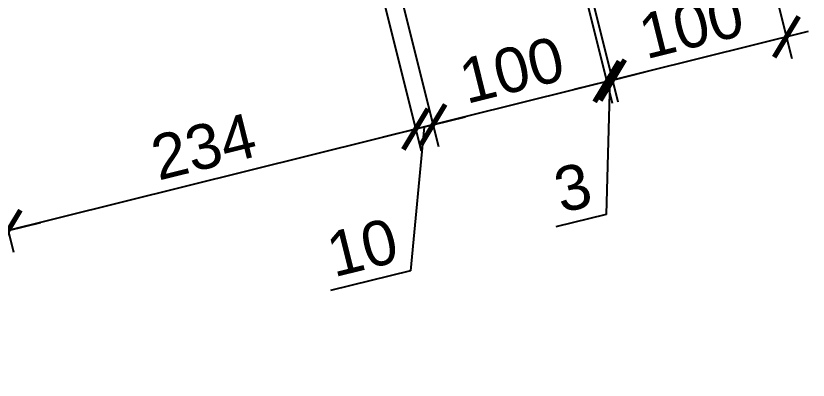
# Model space of a CAD drawing. Header units: inches. Extents: x 122939 to 389145, y 29603 to 574065.
# Drawn here: x 328521 to 328963.3, y 501222.7 to 501426 of the extents above; entities that cross this region are included whole.
import ezdxf

# ---------------------------------------------------------------- set-up
doc = ezdxf.new("R2010")
doc.units = ezdxf.units.IN
doc.header["$MEASUREMENT"] = 0
doc.layers.add('DETAIL', color=1, linetype='Continuous')
doc.styles.add('DA-dim', font='arial.ttf')
doc.dimstyles.new('DA-10', dxfattribs={"dimtxt": 25, "dimasz": 18.75, "dimexe": 12.5, "dimexo": 37.5, "dimgap": 6.25, "dimtad": 1, "dimdec": 0, "dimdsep": 46, "dimtxsty": 'DA-dim', "dimblk": 'ARCHTICK', "dimcen": 0, "dimdle": 12.5, "dimadec": 0, "dimazin": 0, "dimtfac": 1, "dimtdec": 0, "dimtix": 1, "dimtmove": 2, "dimatfit": 3, "dimfxl": 1, "dimarcsym": 0})

# ---------------------------------------------------------------- blocks, each defined once
blk = doc.blocks.new('_ARCHTICK')
at = {"color": 0, "linetype": 'ByBlock', "const_width": 0.15}
blk.add_lwpolyline([(-0.5, -0.5), (0.5, 0.5)], dxfattribs=at)
blk = doc.blocks.new('*D699')
at = {"layer": 'Defpoints', "color": 0, "transparency": 16777216}
for p in [(328901.3004619242, 501614.616833042), (328804.2587857726, 501590.473239901), (328854.0940923798, 501390.1691967634)]:
    blk.add_point(p, dxfattribs=at)
at = {"layer": 'DETAIL', "color": 0, "lineweight": -2, "transparency": 16777216}
for p, q in [((328910.3543840384, 501578.226223067), (328954.1536930179, 501402.1827857429)), ((328813.3127078868, 501554.082629926), (328857.1120664179, 501378.0389934384)), ((328963.2659223048, 501417.330963106), (328841.9638890548, 501387.1512227253))]:
    blk.add_line(p, q, dxfattribs=at)
at = {"layer": 'DETAIL', "color": 0, "lineweight": -2, "transparency": 16777216, "xscale": 18.75, "yscale": 18.75, "zscale": 18.75}
for p, rotation in [((328951.1357189799, 501414.3129890679), 13.97142328762972), ((328854.0940923798, 501390.1691967634), 193.9714232876297)]:
    blk.add_blockref('_ARCHTICK', p, dxfattribs=dict(at, rotation=rotation))
at = {"layer": 'DETAIL', "color": 0, "transparency": 16777216, "insert": (328898.0241266179, 501420.6929028848), "char_height": 25, "attachment_point": 5, "rotation": 13.971423287629737, "style": 'DA-dim'}
blk.add_mtext('100', dxfattribs=at)
blk = doc.blocks.new('*D700')
at = {"layer": 'Defpoints', "color": 0, "transparency": 16777216}
for p in [(328801.0738282002, 501589.680834796), (328804.2587857726, 501590.473239901), (328850.9091364342, 501389.3767851196)]:
    blk.add_point(p, dxfattribs=at)
at = {"layer": 'DETAIL', "color": 0, "lineweight": -2, "transparency": 16777216}
for p, q in [((328810.1277503144, 501553.2902248211), (328853.9271104723, 501377.2465817947)), ((328813.3127078868, 501554.082629926), (328857.1120664179, 501378.0389934385)), ((328854.0940923798, 501390.1691967634), (328872.2893973673, 501394.6961578205)), ((328850.9091364343, 501389.3767851196), (328832.7138314468, 501384.8498240625)), ((328852.5016144071, 501389.7729909415), (328850.5370640202, 501315.1730012244)), ((328854.0940923798, 501390.1691967634), (328850.9091364343, 501389.3767851196)), ((328854.0940923798, 501390.1691967634), (328850.9091364343, 501389.3767851196)), ((328850.5370640202, 501315.1730012244), (328822.5201005425, 501308.2024281733))]:
    blk.add_line(p, q, dxfattribs=at)
at = {"layer": 'DETAIL', "color": 0, "lineweight": -2, "transparency": 16777216, "xscale": 18.75, "yscale": 18.75, "zscale": 18.75}
for p, rotation in [((328854.0940923798, 501390.1691967634), 193.9714232876297), ((328850.9091364343, 501389.3767851196), 13.97142328762972)]:
    blk.add_blockref('_ARCHTICK', p, dxfattribs=dict(at, rotation=rotation))
at = {"layer": 'DETAIL', "color": 0, "transparency": 16777216, "insert": (328831.935744574, 501330.1477990223), "char_height": 25, "attachment_point": 5, "rotation": 13.971423287629737, "style": 'DA-dim'}
blk.add_mtext('3', dxfattribs=at)
blk = doc.blocks.new('*D701')
at = {"layer": 'Defpoints', "color": 0, "transparency": 16777216}
for p in [(328801.0738282002, 501589.680834796), (328704.0321520471, 501565.5372416619), (328753.8675098345, 501365.2329928152)]:
    blk.add_point(p, dxfattribs=at)
at = {"layer": 'DETAIL', "color": 0, "lineweight": -2, "transparency": 16777216}
for p, q in [((328810.1277503144, 501553.2902248211), (328853.9271104723, 501377.2465817947)), ((328713.0860741614, 501529.1466316869), (328756.8854838726, 501353.1027894902)), ((328863.0393397592, 501392.3947591577), (328741.7373065095, 501362.2150187771))]:
    blk.add_line(p, q, dxfattribs=at)
at = {"layer": 'DETAIL', "color": 0, "lineweight": -2, "transparency": 16777216, "xscale": 18.75, "yscale": 18.75, "zscale": 18.75}
for p, rotation in [((328850.9091364343, 501389.3767851196), 13.97142328762972), ((328753.8675098345, 501365.2329928151), 193.9714232876297)]:
    blk.add_blockref('_ARCHTICK', p, dxfattribs=dict(at, rotation=rotation))
at = {"layer": 'DETAIL', "color": 0, "transparency": 16777216, "insert": (328797.7975440724, 501395.7566989365), "char_height": 25, "attachment_point": 5, "rotation": 13.971423287629737, "style": 'DA-dim'}
blk.add_mtext('100', dxfattribs=at)
blk = doc.blocks.new('*D702')
at = {"layer": 'Defpoints', "color": 0, "transparency": 16777216}
for p in [(328694.327984432, 501563.1228823486), (328466.9102525103, 501506.5422315529), (328516.7457313812, 501306.2374960326)]:
    blk.add_point(p, dxfattribs=at)
at = {"layer": 'DETAIL', "color": 0, "lineweight": -2, "transparency": 16777216}
for p, q in [((328703.3819065462, 501526.7322723736), (328747.1813212127, 501350.6884102598)), ((328475.9641746245, 501470.1516215779), (328519.7637054193, 501294.1072927076)), ((328756.2935504995, 501365.8365876228), (328504.6155280562, 501303.2195219945))]:
    blk.add_line(p, q, dxfattribs=at)
at = {"layer": 'DETAIL', "color": 0, "lineweight": -2, "transparency": 16777216, "xscale": 18.75, "yscale": 18.75, "zscale": 18.75}
for p, rotation in [((328744.1633471746, 501362.8186135847), 13.97142328762972), ((328516.7457313812, 501306.2374960326), 193.9714232876297)]:
    blk.add_blockref('_ARCHTICK', p, dxfattribs=dict(at, rotation=rotation))
at = {"layer": 'DETAIL', "color": 0, "transparency": 16777216, "insert": (328625.8617015706, 501352.988139132), "char_height": 25, "attachment_point": 5, "rotation": 13.971423287629737, "style": 'DA-dim'}
blk.add_mtext('234', dxfattribs=at)
blk = doc.blocks.new('*D703')
at = {"layer": 'Defpoints', "color": 0, "transparency": 16777216}
for p in [(328466.9102525103, 501506.5422315529), (328457.6889567577, 501502.1870387164), (328507.0415647379, 501303.8231158109)]:
    blk.add_point(p, dxfattribs=at)
at = {"layer": 'DETAIL', "color": 0, "lineweight": -2, "transparency": 16777216}
for p, q in [((328475.9641746245, 501470.1516215779), (328519.7637054193, 501294.1072927075)), ((328466.7428788719, 501465.7964287414), (328510.0595387759, 501291.692912486)), ((328516.7457313812, 501306.2374960324), (328534.9410363687, 501310.7644570895)), ((328516.7457313812, 501306.2374960324), (328507.0415647379, 501303.8231158109)), ((328516.7457313812, 501306.2374960324), (328507.0415647379, 501303.8231158109)), ((328507.0415647379, 501303.8231158109), (328488.8462597504, 501299.2961547538)), ((328511.8936480596, 501305.0303059217), (328497.5806137394, 501233.8174987432)), ((328497.5806137394, 501233.8174987432), (328453.0645878946, 501222.7419869255))]:
    blk.add_line(p, q, dxfattribs=at)
at = {"layer": 'DETAIL', "color": 0, "lineweight": -2, "transparency": 16777216, "xscale": 18.75, "yscale": 18.75, "zscale": 18.75}
for p, rotation in [((328516.7457313812, 501306.2374960324), 193.9714232876297), ((328507.0415647379, 501303.8231158109), 13.97142328762972)]:
    blk.add_blockref('_ARCHTICK', p, dxfattribs=dict(at, rotation=rotation))
at = {"layer": 'DETAIL', "color": 0, "transparency": 16777216, "insert": (328470.7318217549, 501246.7315528035), "char_height": 25, "attachment_point": 5, "rotation": 13.971423287629737, "style": 'DA-dim'}
blk.add_mtext('10', dxfattribs=at)
blk = doc.blocks.new('*D705')
at = {"layer": 'Defpoints', "color": 0, "transparency": 16777216}
for p in [(328694.3279688073, 501563.1228784612), (328704.0321520471, 501565.5372416619), (328744.1633315337, 501362.8186096933)]:
    blk.add_point(p, dxfattribs=at)
at = {"layer": 'DETAIL', "color": 0, "lineweight": -2, "transparency": 16777216}
for p, q in [((328703.3818909185, 501526.7322684855), (328747.1813055708, 501350.688406368)), ((328713.0860741584, 501529.1466316862), (328756.8854838555, 501353.102789485)), ((328753.8675098184, 501365.2329928103), (328772.0628148064, 501369.7599538659)), ((328744.1633315337, 501362.8186096933), (328725.9680265458, 501358.2916486376)), ((328749.0154206761, 501364.0258012518), (328741.2631385341, 501283.7668903219)), ((328753.8675098184, 501365.2329928103), (328744.1633315337, 501362.8186096933)), ((328753.8675098184, 501365.2329928103), (328744.1633315337, 501362.8186096933)), ((328741.2631385341, 501283.7668903219), (328696.7471126884, 501272.6913785078))]:
    blk.add_line(p, q, dxfattribs=at)
at = {"layer": 'DETAIL', "color": 0, "lineweight": -2, "transparency": 16777216, "xscale": 18.75, "yscale": 18.75, "zscale": 18.75}
for p, rotation in [((328753.8675098184, 501365.2329928103), 193.9714232829857), ((328744.1633315337, 501362.8186096933), 13.9714232829857)]:
    blk.add_blockref('_ARCHTICK', p, dxfattribs=dict(at, rotation=rotation))
at = {"layer": 'DETAIL', "color": 0, "transparency": 16777216, "insert": (328714.4143465507, 501296.6809443844), "char_height": 25, "attachment_point": 5, "rotation": 13.97142328298572, "style": 'DA-dim'}
blk.add_mtext('10', dxfattribs=at)

msp = doc.modelspace()

# ---------------------------------------------------------------- dimensions: what is measured, and where the dimension line sits
at = {"layer": 'DETAIL'}
for base, p1, p2, picture, middle in [((328854.0940923798, 501390.1691967634, 1.466518336039335e-07), (328901.3004619242, 501614.6168330421, 1.466518336039335e-07), (328804.2587857726, 501590.473239901, 1.466518336039335e-07), '*D699', (328898.0241266179, 501420.6929028848, 1.466518336039335e-07)), ((328753.8675098345, 501365.2329928152, 1.466518336033709e-07), (328801.0738282002, 501589.680834796, 1.466518336033709e-07), (328704.0321520472, 501565.5372416619, 1.466518336033709e-07), '*D701', (328797.7975440724, 501395.7566989365, 1.466518336033709e-07)), ((328516.7457313812, 501306.2374960326, 1.466518336033709e-07), (328694.327984432, 501563.1228823485, 1.466518336021988e-07), (328466.9102525103, 501506.5422315529, 1.466518336033709e-07), '*D702', (328625.8617015706, 501352.988139132, 1.466518336033709e-07))]:
    dim = msp.add_linear_dim(base=base, p1=p1, p2=p2, angle=193.9714232876297, dimstyle='DA-10', dxfattribs=at)
    dim.commit()
    dim.dimension.update_dxf_attribs({"geometry": picture, "text_midpoint": middle})
for base, p1, p2, angle, picture, middle in [((328850.9091364342, 501389.3767851196, 1.466518336033709e-07), (328804.2587857726, 501590.473239901, 1.466518336039335e-07), (328801.0738282002, 501589.680834796, 1.466518336033709e-07), 193.9714232876297, '*D700', (328844.4719623577, 501313.6640142053, 1.466518336033709e-07)), ((328744.1633315337, 501362.8186096933, 1.466518336033709e-07), (328704.0321520472, 501565.5372416619, 1.466518336033709e-07), (328694.3279688073, 501563.1228784612, 1.466518336021988e-07), 13.97142328298569, '*D705', (328735.1980368714, 501282.2579033034, 1.466518336033709e-07)), ((328507.0415647379, 501303.8231158109, 1.466518336033709e-07), (328466.9102525103, 501506.5422315529, 1.466518336033709e-07), (328457.6889567578, 501502.1870387164, 1.466518336013314e-07), 193.9714232876297, '*D703', (328491.5155120769, 501232.3085117243, 1.466518336033709e-07))]:
    dim = msp.add_linear_dim(base=base, p1=p1, p2=p2, angle=angle, dimstyle='DA-10', override={"dimtmove": 1}, dxfattribs=at)
    dim.commit()
    dim.dimension.update_dxf_attribs({"geometry": picture, "text_midpoint": middle, "dimtype": 160})

doc.saveas('drawing.dxf')
